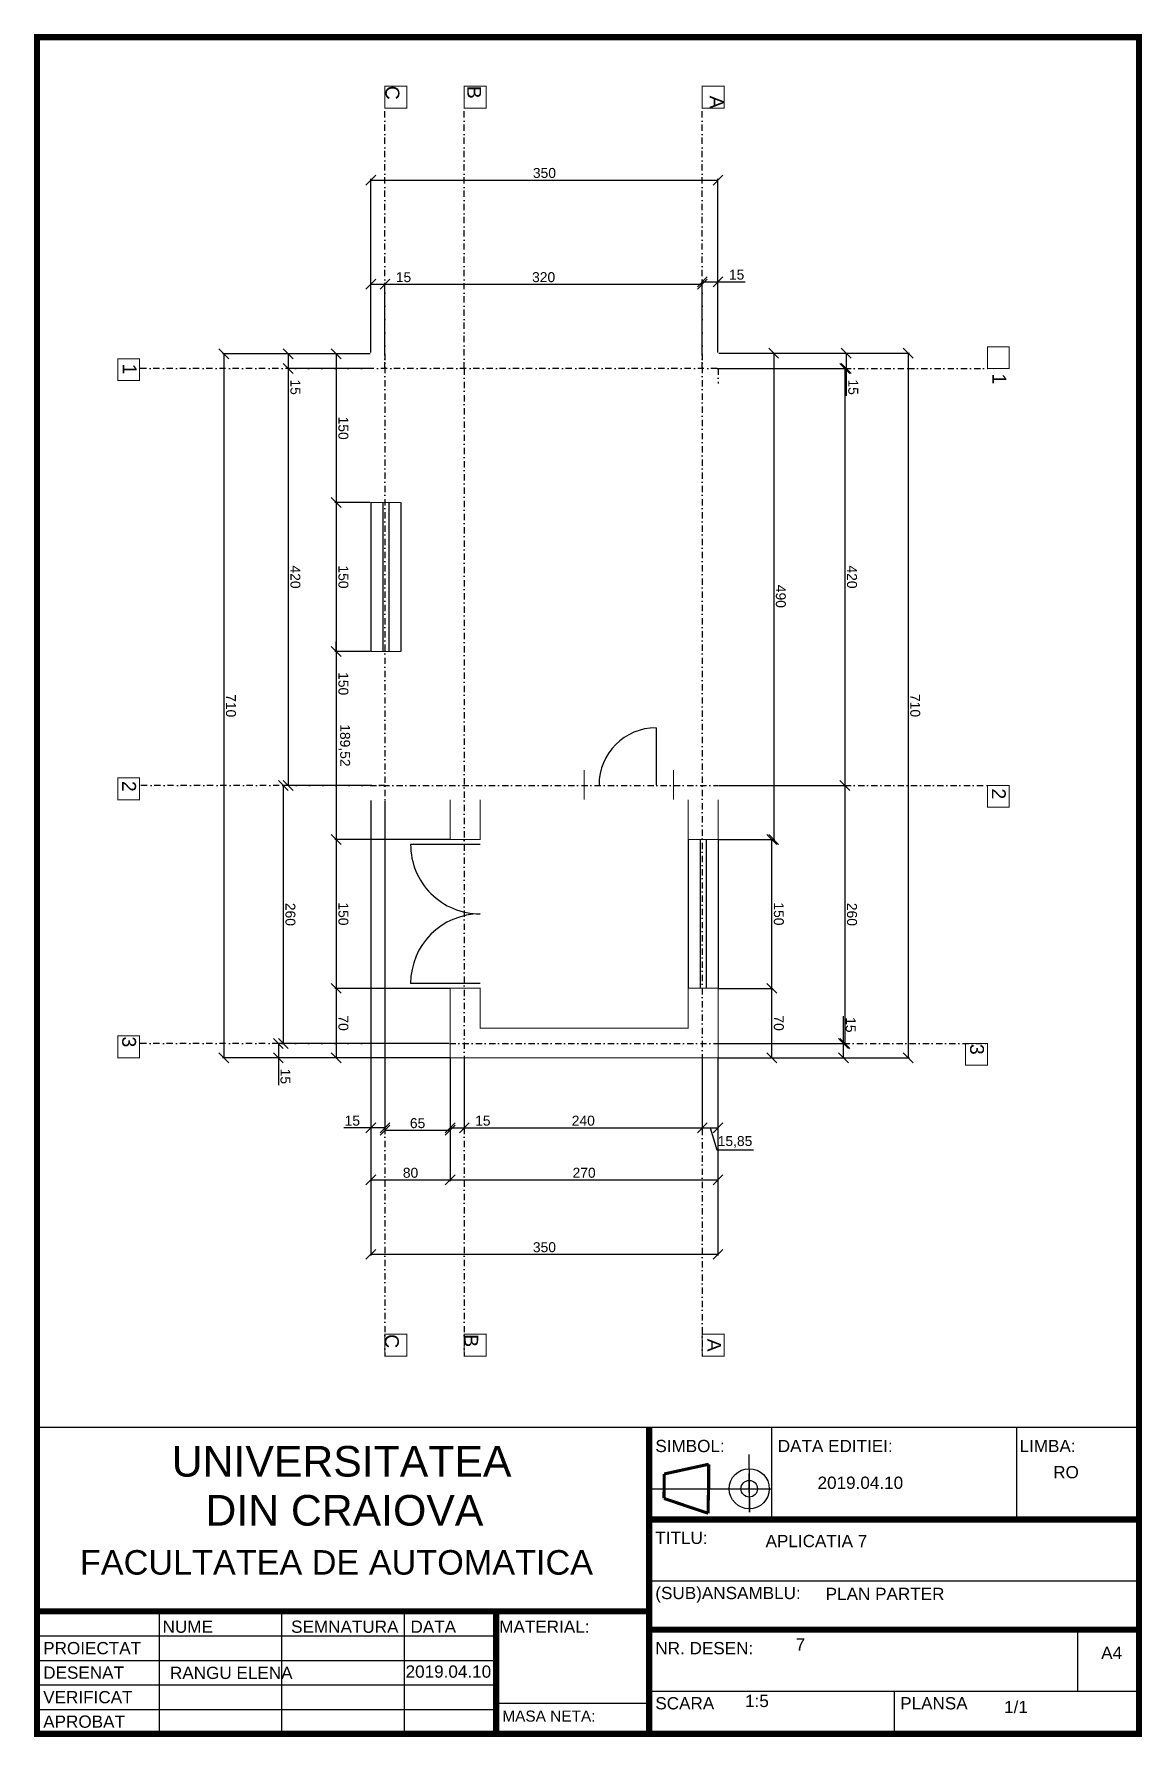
# Model space of a CAD drawing. Header units: millimetres. Extents: x 1680 to 1860, y 237 to 515.
import ezdxf

# ---------------------------------------------------------------- set-up
doc = ezdxf.new("R2010")
doc.units = ezdxf.units.MM
doc.header["$LTSCALE"] = 0.5
doc.linetypes.add('DASHDOT', pattern=[25.4, 12.7, -6.35, 0, -6.35])
doc.styles.add('S1', font='arial.ttf')
doc.styles.get("Standard").update_dxf_attribs({"font": 'arial.ttf'})
doc.dimstyles.new('STIL1', dxfattribs={"dimtxt": 10, "dimasz": 10, "dimexe": 1.25, "dimexo": 0.625, "dimgap": 2, "dimtad": 1, "dimtxsty": 'Standard', "dimblk": 'OBLIQUE', "dimcen": 2.5, "dimadec": 0, "dimazin": 0, "dimtfac": 1, "dimtmove": 0, "dimatfit": 3, "dimfxl": 1, "dimarcsym": 0})

# ---------------------------------------------------------------- blocks, each defined once
blk = doc.blocks.new('_Oblique')
at = {"color": 0, "linetype": 'ByBlock', "lineweight": -2}
blk.add_line((-0.5, -0.5), (0.5, 0.5), dxfattribs=at)
blk = doc.blocks.new('*D39')
at = {"color": 0, "lineweight": -2, "transparency": 16777216}
for p, q in [((0, 0.2), (0, -35.4)), ((150, 0.2), (150, -35.4)), ((0, -34.2), (150, -34.2))]:
    blk.add_line(p, q, dxfattribs=at)
at = {"layer": 'Defpoints', "color": 0, "transparency": 16777216}
for p in [(0, 0.8), (150, 0.8), (150, -34.2)]:
    blk.add_point(p, dxfattribs=at)
at = {"color": 0, "lineweight": -2, "transparency": 16777216, "xscale": 10, "yscale": 10, "zscale": 10, "rotation": 180}
blk.add_blockref('_Oblique', (0, -34.2), dxfattribs=at)
at = {"color": 0, "lineweight": -2, "transparency": 16777216, "xscale": 10, "yscale": 10, "zscale": 10}
blk.add_blockref('_Oblique', (150, -34.2), dxfattribs=at)
at = {"color": 0, "transparency": 16777216, "insert": (75, -27), "char_height": 10, "attachment_point": 5}
blk.add_mtext('150', dxfattribs=at)
blk = doc.blocks.new('*D40')
at = {"color": 0, "lineweight": -2, "transparency": 16777216}
for p, q in [((150, 0.2), (150, -35.4)), ((300, 0.2), (300, -35.4)), ((150, -34.2), (300, -34.2))]:
    blk.add_line(p, q, dxfattribs=at)
at = {"layer": 'Defpoints', "color": 0, "transparency": 16777216}
for p in [(150, 0.8), (300, 0.8), (300, -34.2)]:
    blk.add_point(p, dxfattribs=at)
at = {"color": 0, "lineweight": -2, "transparency": 16777216, "xscale": 10, "yscale": 10, "zscale": 10, "rotation": 180}
blk.add_blockref('_Oblique', (150, -34.2), dxfattribs=at)
at = {"color": 0, "lineweight": -2, "transparency": 16777216, "xscale": 10, "yscale": 10, "zscale": 10}
blk.add_blockref('_Oblique', (300, -34.2), dxfattribs=at)
at = {"color": 0, "transparency": 16777216, "insert": (225, -27), "char_height": 10, "attachment_point": 5}
blk.add_mtext('150', dxfattribs=at)
blk = doc.blocks.new('*D41')
at = {"color": 0, "lineweight": -2, "transparency": 16777216}
for p, q in [((300, 0.2), (300, -35.4)), ((300, 0.2), (300, -35.4)), ((300, -34.2), (290, -34.2)), ((300, -34.2), (345.1, -34.2))]:
    blk.add_line(p, q, dxfattribs=at)
at = {"layer": 'Defpoints', "color": 0, "transparency": 16777216}
for p in [(300, 0.8), (300, 0.8), (300, -34.2)]:
    blk.add_point(p, dxfattribs=at)
at = {"color": 0, "lineweight": -2, "transparency": 16777216, "xscale": 10, "yscale": 10, "zscale": 10}
blk.add_blockref('_Oblique', (300, -34.2), dxfattribs=at)
at = {"color": 0, "lineweight": -2, "transparency": 16777216, "xscale": 10, "yscale": 10, "zscale": 10, "rotation": 180}
blk.add_blockref('_Oblique', (300, -34.2), dxfattribs=at)
at = {"color": 0, "transparency": 16777216, "insert": (332.5, -27), "char_height": 10, "attachment_point": 5}
blk.add_mtext('150', dxfattribs=at)
blk = doc.blocks.new('*D42')
at = {"color": 0, "lineweight": -2, "transparency": 16777216}
for p, q in [((489.5, 80.2), (489.5, -35.4)), ((300, 0.2), (300, -35.4)), ((300, -34.2), (489.5, -34.2))]:
    blk.add_line(p, q, dxfattribs=at)
at = {"layer": 'Defpoints', "color": 0, "transparency": 16777216}
for p in [(489.5, 80.8), (300, 0.8), (489.5, -34.2)]:
    blk.add_point(p, dxfattribs=at)
at = {"color": 0, "lineweight": -2, "transparency": 16777216, "xscale": 10, "yscale": 10, "zscale": 10, "rotation": 180}
blk.add_blockref('_Oblique', (300, -34.2), dxfattribs=at)
at = {"color": 0, "lineweight": -2, "transparency": 16777216, "xscale": 10, "yscale": 10, "zscale": 10}
blk.add_blockref('_Oblique', (489.5, -34.2), dxfattribs=at)
at = {"color": 0, "transparency": 16777216, "insert": (394.7, -26.1), "char_height": 10, "attachment_point": 5}
blk.add_mtext('189,52', dxfattribs=at)
blk = doc.blocks.new('*D43')
at = {"color": 0, "lineweight": -2, "transparency": 16777216}
for p, q in [((489.5, 80.2), (489.5, -35.4)), ((639.5, 80.2), (639.5, -35.4)), ((489.5, -34.2), (639.5, -34.2))]:
    blk.add_line(p, q, dxfattribs=at)
at = {"layer": 'Defpoints', "color": 0, "transparency": 16777216}
for p in [(489.5, 80.8), (639.5, 80.8), (639.5, -34.2)]:
    blk.add_point(p, dxfattribs=at)
at = {"color": 0, "lineweight": -2, "transparency": 16777216, "xscale": 10, "yscale": 10, "zscale": 10, "rotation": 180}
blk.add_blockref('_Oblique', (489.5, -34.2), dxfattribs=at)
at = {"color": 0, "lineweight": -2, "transparency": 16777216, "xscale": 10, "yscale": 10, "zscale": 10}
blk.add_blockref('_Oblique', (639.5, -34.2), dxfattribs=at)
at = {"color": 0, "transparency": 16777216, "insert": (564.5, -27), "char_height": 10, "attachment_point": 5}
blk.add_mtext('150', dxfattribs=at)
blk = doc.blocks.new('*D44')
at = {"color": 0, "lineweight": -2, "transparency": 16777216}
for p, q in [((639.5, 80.2), (639.5, -35.4)), ((709.5, 80.2), (709.5, -35.4)), ((639.5, -34.2), (709.5, -34.2))]:
    blk.add_line(p, q, dxfattribs=at)
at = {"layer": 'Defpoints', "color": 0, "transparency": 16777216}
for p in [(639.5, 80.8), (709.5, 80.8), (709.5, -34.2)]:
    blk.add_point(p, dxfattribs=at)
at = {"color": 0, "lineweight": -2, "transparency": 16777216, "xscale": 10, "yscale": 10, "zscale": 10, "rotation": 180}
blk.add_blockref('_Oblique', (639.5, -34.2), dxfattribs=at)
at = {"color": 0, "lineweight": -2, "transparency": 16777216, "xscale": 10, "yscale": 10, "zscale": 10}
blk.add_blockref('_Oblique', (709.5, -34.2), dxfattribs=at)
at = {"color": 0, "transparency": 16777216, "insert": (674.5, -27), "char_height": 10, "attachment_point": 5}
blk.add_mtext('70', dxfattribs=at)
blk = doc.blocks.new('*D45')
at = {"color": 0, "linetype": 'Continuous', "lineweight": -2, "transparency": 16777216}
for p, q in [((450.1, 15), (781.2, 15)), ((450.1, 0.8), (781.2, 0.8)), ((780, 15), (780, 0.8)), ((780, 0.8), (780, -26.6))]:
    blk.add_line(p, q, dxfattribs=at)
at = {"layer": 'Defpoints', "color": 0, "linetype": 'Continuous', "transparency": 16777216}
for p in [(449.5, 15), (449.5, 0.8), (780, 0.8)]:
    blk.add_point(p, dxfattribs=at)
at = {"color": 0, "linetype": 'Continuous', "lineweight": -2, "transparency": 16777216, "xscale": 10, "yscale": 10, "zscale": 10}
for p, rotation in [((780, 15), 90), ((780, 0.8), 270)]:
    blk.add_blockref('_Oblique', p, dxfattribs=dict(at, rotation=rotation))
at = {"color": 0, "linetype": 'Continuous', "transparency": 16777216, "insert": (772.9, -17.9), "char_height": 10, "attachment_point": 5, "rotation": 90}
blk.add_mtext('15', dxfattribs=at)
blk = doc.blocks.new('*D46')
at = {"color": 0, "linetype": 'Continuous', "lineweight": -2, "transparency": 16777216}
for p, q in [((710.1, 80.8), (783.8, 80.8)), ((782.5, 15), (782.5, 80.8)), ((450.1, 15), (783.8, 15))]:
    blk.add_line(p, q, dxfattribs=at)
at = {"layer": 'Defpoints', "color": 0, "linetype": 'Continuous', "transparency": 16777216}
for p in [(709.5, 80.8), (782.5, 80.8), (449.5, 15)]:
    blk.add_point(p, dxfattribs=at)
at = {"color": 0, "linetype": 'Continuous', "lineweight": -2, "transparency": 16777216, "xscale": 10, "yscale": 10, "zscale": 10}
for p, rotation in [((782.5, 80.8), 90), ((782.5, 15), 270)]:
    blk.add_blockref('_Oblique', p, dxfattribs=dict(at, rotation=rotation))
at = {"color": 0, "linetype": 'Continuous', "transparency": 16777216, "insert": (775.4, 47.9), "char_height": 10, "attachment_point": 5, "rotation": 90}
blk.add_mtext('65', dxfattribs=at)
blk = doc.blocks.new('*D47')
at = {"color": 0, "linetype": 'Continuous', "lineweight": -2, "transparency": 16777216}
for p, q in [((780, 95), (780, 122.5)), ((710.1, 95), (781.2, 95)), ((780, 80.8), (780, 95)), ((710.1, 80.8), (781.2, 80.8))]:
    blk.add_line(p, q, dxfattribs=at)
at = {"layer": 'Defpoints', "color": 0, "linetype": 'Continuous', "transparency": 16777216}
for p in [(709.5, 95), (780, 95), (709.5, 80.8)]:
    blk.add_point(p, dxfattribs=at)
at = {"color": 0, "linetype": 'Continuous', "lineweight": -2, "transparency": 16777216, "xscale": 10, "yscale": 10, "zscale": 10}
for p, rotation in [((780, 95), 90), ((780, 80.8), 270)]:
    blk.add_blockref('_Oblique', p, dxfattribs=dict(at, rotation=rotation))
at = {"color": 0, "linetype": 'Continuous', "transparency": 16777216, "insert": (772.9, 113.7), "char_height": 10, "attachment_point": 5, "rotation": 90}
blk.add_mtext('15', dxfattribs=at)
blk = doc.blocks.new('*D48')
at = {"color": 0, "linetype": 'Continuous', "lineweight": -2, "transparency": 16777216}
for p, q in [((710.1, 335), (781.2, 335)), ((780, 95), (780, 335)), ((710.1, 95), (781.2, 95))]:
    blk.add_line(p, q, dxfattribs=at)
at = {"layer": 'Defpoints', "color": 0, "linetype": 'Continuous', "transparency": 16777216}
for p in [(709.5, 335), (780, 335), (709.5, 95)]:
    blk.add_point(p, dxfattribs=at)
at = {"color": 0, "linetype": 'Continuous', "lineweight": -2, "transparency": 16777216, "xscale": 10, "yscale": 10, "zscale": 10}
for p, rotation in [((780, 335), 90), ((780, 95), 270)]:
    blk.add_blockref('_Oblique', p, dxfattribs=dict(at, rotation=rotation))
at = {"color": 0, "linetype": 'Continuous', "transparency": 16777216, "insert": (772.9, 215), "char_height": 10, "attachment_point": 5, "rotation": 90}
blk.add_mtext('240', dxfattribs=at)
blk = doc.blocks.new('*D49')
at = {"color": 0, "linetype": 'Continuous', "lineweight": -2, "transparency": 16777216}
for p, q in [((802.3, 349.6), (802.3, 386.5)), ((710.1, 350.8), (781.3, 350.8)), ((780, 335), (780, 350.8)), ((780, 342.9), (802.3, 349.6)), ((710.1, 335), (781.3, 335))]:
    blk.add_line(p, q, dxfattribs=at)
at = {"layer": 'Defpoints', "color": 0, "linetype": 'Continuous', "transparency": 16777216}
for p in [(709.5, 350.8), (780, 350.8), (709.5, 335)]:
    blk.add_point(p, dxfattribs=at)
at = {"color": 0, "linetype": 'Continuous', "lineweight": -2, "transparency": 16777216, "xscale": 10, "yscale": 10, "zscale": 10}
for p, rotation in [((780, 350.8), 90), ((780, 335), 270)]:
    blk.add_blockref('_Oblique', p, dxfattribs=dict(at, rotation=rotation))
at = {"color": 0, "linetype": 'Continuous', "transparency": 16777216, "insert": (794.3, 368), "char_height": 10, "attachment_point": 5, "rotation": 90}
blk.add_mtext('15,85', dxfattribs=at)
blk = doc.blocks.new('*D50')
at = {"color": 0, "linetype": 'Continuous', "lineweight": -2, "transparency": 16777216}
for p, q in [((15, 0.2), (15, -83.8)), ((0, -0.6), (0, -83.8)), ((0, -82.5), (15, -82.5)), ((15, -82.5), (42.5, -82.5))]:
    blk.add_line(p, q, dxfattribs=at)
at = {"layer": 'Defpoints', "color": 0, "linetype": 'Continuous', "transparency": 16777216}
for p in [(0, 0), (15, 0.8), (15, -82.5)]:
    blk.add_point(p, dxfattribs=at)
at = {"color": 0, "linetype": 'Continuous', "lineweight": -2, "transparency": 16777216, "xscale": 10, "yscale": 10, "zscale": 10, "rotation": 180}
blk.add_blockref('_Oblique', (0, -82.5), dxfattribs=at)
at = {"color": 0, "linetype": 'Continuous', "lineweight": -2, "transparency": 16777216, "xscale": 10, "yscale": 10, "zscale": 10}
blk.add_blockref('_Oblique', (15, -82.5), dxfattribs=at)
at = {"color": 0, "linetype": 'Continuous', "transparency": 16777216, "insert": (33.7, -75.4), "char_height": 10, "attachment_point": 5}
blk.add_mtext('15', dxfattribs=at)
blk = doc.blocks.new('*D51')
at = {"color": 0, "linetype": 'Continuous', "lineweight": -2, "transparency": 16777216}
for p, q in [((15, 0.2), (15, -83.8)), ((435, 0.2), (435, -83.8)), ((15, -82.5), (435, -82.5))]:
    blk.add_line(p, q, dxfattribs=at)
at = {"layer": 'Defpoints', "color": 0, "linetype": 'Continuous', "transparency": 16777216}
for p in [(15, 0.8), (435, 0.8), (435, -82.5)]:
    blk.add_point(p, dxfattribs=at)
at = {"color": 0, "linetype": 'Continuous', "lineweight": -2, "transparency": 16777216, "xscale": 10, "yscale": 10, "zscale": 10, "rotation": 180}
blk.add_blockref('_Oblique', (15, -82.5), dxfattribs=at)
at = {"color": 0, "linetype": 'Continuous', "lineweight": -2, "transparency": 16777216, "xscale": 10, "yscale": 10, "zscale": 10}
blk.add_blockref('_Oblique', (435, -82.5), dxfattribs=at)
at = {"color": 0, "linetype": 'Continuous', "transparency": 16777216, "insert": (225, -75.4), "char_height": 10, "attachment_point": 5}
blk.add_mtext('420', dxfattribs=at)
blk = doc.blocks.new('*D52')
at = {"color": 0, "linetype": 'Continuous', "lineweight": -2, "transparency": 16777216}
for p, q in [((695, 79.4), (695, -88.8)), ((435, -84.4), (435, -88.8)), ((435, -87.5), (695, -87.5))]:
    blk.add_line(p, q, dxfattribs=at)
at = {"layer": 'Defpoints', "color": 0, "linetype": 'Continuous', "transparency": 16777216}
for p in [(695, 80), (435, -83.8), (695, -87.5)]:
    blk.add_point(p, dxfattribs=at)
at = {"color": 0, "linetype": 'Continuous', "lineweight": -2, "transparency": 16777216, "xscale": 10, "yscale": 10, "zscale": 10, "rotation": 180}
blk.add_blockref('_Oblique', (435, -87.5), dxfattribs=at)
at = {"color": 0, "linetype": 'Continuous', "lineweight": -2, "transparency": 16777216, "xscale": 10, "yscale": 10, "zscale": 10}
blk.add_blockref('_Oblique', (695, -87.5), dxfattribs=at)
at = {"color": 0, "linetype": 'Continuous', "transparency": 16777216, "insert": (565, -80.4), "char_height": 10, "attachment_point": 5}
blk.add_mtext('260', dxfattribs=at)
blk = doc.blocks.new('*D53')
at = {"color": 0, "linetype": 'Continuous', "lineweight": -2, "transparency": 16777216}
for p, q in [((709.5, 80.2), (709.5, -93.8)), ((695, -89.4), (695, -93.8)), ((695, -92.5), (709.5, -92.5)), ((709.5, -92.5), (736.9, -92.5))]:
    blk.add_line(p, q, dxfattribs=at)
at = {"layer": 'Defpoints', "color": 0, "linetype": 'Continuous', "transparency": 16777216}
for p in [(709.5, 80.8), (695, -88.8), (709.5, -92.5)]:
    blk.add_point(p, dxfattribs=at)
at = {"color": 0, "linetype": 'Continuous', "lineweight": -2, "transparency": 16777216, "xscale": 10, "yscale": 10, "zscale": 10, "rotation": 180}
blk.add_blockref('_Oblique', (695, -92.5), dxfattribs=at)
at = {"color": 0, "linetype": 'Continuous', "lineweight": -2, "transparency": 16777216, "xscale": 10, "yscale": 10, "zscale": 10}
blk.add_blockref('_Oblique', (709.5, -92.5), dxfattribs=at)
at = {"color": 0, "linetype": 'Continuous', "transparency": 16777216, "insert": (728.2, -85.4), "char_height": 10, "attachment_point": 5}
blk.add_mtext('15', dxfattribs=at)
blk = doc.blocks.new('*D35')
at = {"color": 0, "linetype": 'Continuous', "lineweight": -2, "transparency": 16777216}
for p, q in [((0, -34.8), (0, -148.8)), ((709.5, -36), (709.5, -148.8)), ((0, -147.5), (709.5, -147.5))]:
    blk.add_line(p, q, dxfattribs=at)
at = {"layer": 'Defpoints', "color": 0, "linetype": 'Continuous', "transparency": 16777216}
for p in [(0, -34.2), (709.5, -35.4), (709.5, -147.5)]:
    blk.add_point(p, dxfattribs=at)
at = {"color": 0, "linetype": 'Continuous', "lineweight": -2, "transparency": 16777216, "xscale": 10, "yscale": 10, "zscale": 10, "rotation": 180}
blk.add_blockref('_Oblique', (0, -147.5), dxfattribs=at)
at = {"color": 0, "linetype": 'Continuous', "lineweight": -2, "transparency": 16777216, "xscale": 10, "yscale": 10, "zscale": 10}
blk.add_blockref('_Oblique', (709.5, -147.5), dxfattribs=at)
at = {"color": 0, "linetype": 'Continuous', "transparency": 16777216, "insert": (354.7, -140.4), "char_height": 10, "attachment_point": 5}
blk.add_mtext('710', dxfattribs=at)
blk = doc.blocks.new('*D36')
at = {"color": 0, "linetype": 'Continuous', "lineweight": -2, "transparency": 16777216}
for p, q in [((780.6, 80.8), (833.8, 80.8)), ((832.5, 0.8), (832.5, 80.8)), ((780.6, 0.8), (833.8, 0.8))]:
    blk.add_line(p, q, dxfattribs=at)
at = {"layer": 'Defpoints', "color": 0, "linetype": 'Continuous', "transparency": 16777216}
for p in [(780, 80.8), (832.5, 80.8), (780, 0.8)]:
    blk.add_point(p, dxfattribs=at)
at = {"color": 0, "linetype": 'Continuous', "lineweight": -2, "transparency": 16777216, "xscale": 10, "yscale": 10, "zscale": 10}
for p, rotation in [((832.5, 80.8), 90), ((832.5, 0.8), 270)]:
    blk.add_blockref('_Oblique', p, dxfattribs=dict(at, rotation=rotation))
at = {"color": 0, "linetype": 'Continuous', "transparency": 16777216, "insert": (825.4, 40.8), "char_height": 10, "attachment_point": 5, "rotation": 90}
blk.add_mtext('80', dxfattribs=at)
blk = doc.blocks.new('*D37')
at = {"color": 0, "linetype": 'Continuous', "lineweight": -2, "transparency": 16777216}
for p, q in [((780.6, 350.8), (833.8, 350.8)), ((832.5, 80.8), (832.5, 350.8)), ((780.6, 80.8), (833.8, 80.8))]:
    blk.add_line(p, q, dxfattribs=at)
at = {"layer": 'Defpoints', "color": 0, "linetype": 'Continuous', "transparency": 16777216}
for p in [(780, 350.8), (832.5, 350.8), (780, 80.8)]:
    blk.add_point(p, dxfattribs=at)
at = {"color": 0, "linetype": 'Continuous', "lineweight": -2, "transparency": 16777216, "xscale": 10, "yscale": 10, "zscale": 10}
for p, rotation in [((832.5, 350.8), 90), ((832.5, 80.8), 270)]:
    blk.add_blockref('_Oblique', p, dxfattribs=dict(at, rotation=rotation))
at = {"color": 0, "linetype": 'Continuous', "transparency": 16777216, "insert": (825.4, 215.8), "char_height": 10, "attachment_point": 5, "rotation": 90}
blk.add_mtext('270', dxfattribs=at)
blk = doc.blocks.new('*D38')
at = {"color": 0, "linetype": 'Continuous', "lineweight": -2, "transparency": 16777216}
for p, q in [((833.1, 350.8), (908.7, 350.8)), ((907.5, 0.8), (907.5, 350.8)), ((833.1, 0.8), (908.7, 0.8))]:
    blk.add_line(p, q, dxfattribs=at)
at = {"layer": 'Defpoints', "color": 0, "linetype": 'Continuous', "transparency": 16777216}
for p in [(832.5, 350.8), (907.5, 350.8), (832.5, 0.8)]:
    blk.add_point(p, dxfattribs=at)
at = {"color": 0, "linetype": 'Continuous', "lineweight": -2, "transparency": 16777216, "xscale": 10, "yscale": 10, "zscale": 10}
for p, rotation in [((907.5, 350.8), 90), ((907.5, 0.8), 270)]:
    blk.add_blockref('_Oblique', p, dxfattribs=dict(at, rotation=rotation))
at = {"color": 0, "linetype": 'Continuous', "transparency": 16777216, "insert": (900.4, 175.8), "char_height": 10, "attachment_point": 5, "rotation": 90}
blk.add_mtext('350', dxfattribs=at)
blk = doc.blocks.new('*D54')
at = {"color": 0, "linetype": 'Continuous', "lineweight": -2, "transparency": 16777216}
for p, q in [((-70, 15), (-70, 42.5)), ((-0.6, 15), (-71.2, 15)), ((-1.2, 0.8), (-71.2, 0.8)), ((-70, 0.8), (-70, 15))]:
    blk.add_line(p, q, dxfattribs=at)
at = {"layer": 'Defpoints', "color": 0, "linetype": 'Continuous', "transparency": 16777216}
for p in [(-70, 15), (-0.5, 0.8), (0, 15)]:
    blk.add_point(p, dxfattribs=at)
at = {"color": 0, "linetype": 'Continuous', "lineweight": -2, "transparency": 16777216, "xscale": 10, "yscale": 10, "zscale": 10}
for p, rotation in [((-70, 15), 90), ((-70, 0.8), 270)]:
    blk.add_blockref('_Oblique', p, dxfattribs=dict(at, rotation=rotation))
at = {"color": 0, "linetype": 'Continuous', "transparency": 16777216, "insert": (-77.1, 33.7), "char_height": 10, "attachment_point": 5, "rotation": 90}
blk.add_mtext('15', dxfattribs=at)
blk = doc.blocks.new('*D55')
at = {"color": 0, "linetype": 'Continuous', "lineweight": -2, "transparency": 16777216}
for p, q in [((-0.6, 335), (-71.3, 335)), ((-70, 15), (-70, 335)), ((-0.6, 15), (-71.3, 15))]:
    blk.add_line(p, q, dxfattribs=at)
at = {"layer": 'Defpoints', "color": 0, "linetype": 'Continuous', "transparency": 16777216}
for p in [(-70, 335), (0, 335), (0, 15)]:
    blk.add_point(p, dxfattribs=at)
at = {"color": 0, "linetype": 'Continuous', "lineweight": -2, "transparency": 16777216, "xscale": 10, "yscale": 10, "zscale": 10}
for p, rotation in [((-70, 335), 90), ((-70, 15), 270)]:
    blk.add_blockref('_Oblique', p, dxfattribs=dict(at, rotation=rotation))
at = {"color": 0, "linetype": 'Continuous', "transparency": 16777216, "insert": (-77.1, 175), "char_height": 10, "attachment_point": 5, "rotation": 90}
blk.add_mtext('320', dxfattribs=at)
blk = doc.blocks.new('*D56')
at = {"color": 0, "linetype": 'Continuous', "lineweight": -2, "transparency": 16777216}
for p, q in [((-72.5, 350.8), (-72.5, 378.3)), ((-1.2, 350.8), (-73.8, 350.8)), ((-72.5, 335), (-72.5, 350.8)), ((-0.6, 335), (-73.8, 335))]:
    blk.add_line(p, q, dxfattribs=at)
at = {"layer": 'Defpoints', "color": 0, "linetype": 'Continuous', "transparency": 16777216}
for p in [(-72.5, 350.8), (-0.5, 350.8), (0, 335)]:
    blk.add_point(p, dxfattribs=at)
at = {"color": 0, "linetype": 'Continuous', "lineweight": -2, "transparency": 16777216, "xscale": 10, "yscale": 10, "zscale": 10}
for p, rotation in [((-72.5, 350.8), 90), ((-72.5, 335), 270)]:
    blk.add_blockref('_Oblique', p, dxfattribs=dict(at, rotation=rotation))
at = {"color": 0, "linetype": 'Continuous', "transparency": 16777216, "insert": (-79.6, 369.6), "char_height": 10, "attachment_point": 5, "rotation": 90}
blk.add_mtext('15', dxfattribs=at)
blk = doc.blocks.new('*D57')
at = {"color": 0, "linetype": 'Continuous', "lineweight": -2, "transparency": 16777216}
for p, q in [((-1.2, 350.8), (-176.3, 350.8)), ((-175, 0.8), (-175, 350.8)), ((-1.2, 0.8), (-176.3, 0.8))]:
    blk.add_line(p, q, dxfattribs=at)
at = {"layer": 'Defpoints', "color": 0, "linetype": 'Continuous', "transparency": 16777216}
for p in [(-175, 350.8), (-0.5, 350.8), (-0.5, 0.8)]:
    blk.add_point(p, dxfattribs=at)
at = {"color": 0, "linetype": 'Continuous', "lineweight": -2, "transparency": 16777216, "xscale": 10, "yscale": 10, "zscale": 10}
for p, rotation in [((-175, 350.8), 90), ((-175, 0.8), 270)]:
    blk.add_blockref('_Oblique', p, dxfattribs=dict(at, rotation=rotation))
at = {"color": 0, "linetype": 'Continuous', "transparency": 16777216, "insert": (-182.1, 175.8), "char_height": 10, "attachment_point": 5, "rotation": 90}
blk.add_mtext('350', dxfattribs=at)
blk = doc.blocks.new('*D58')
at = {"color": 0, "linetype": 'Continuous', "lineweight": -2, "transparency": 16777216}
for p, q in [((695, 477.5), (667.5, 477.5)), ((695, 351.5), (695, 478.8)), ((709.5, 477.5), (695, 477.5)), ((709.5, 351.5), (709.5, 478.8))]:
    blk.add_line(p, q, dxfattribs=at)
at = {"layer": 'Defpoints', "color": 0, "linetype": 'Continuous', "transparency": 16777216}
for p in [(695, 477.5), (695, 350.8), (709.5, 350.8)]:
    blk.add_point(p, dxfattribs=at)
at = {"color": 0, "linetype": 'Continuous', "lineweight": -2, "transparency": 16777216, "xscale": 10, "yscale": 10, "zscale": 10, "rotation": 180}
blk.add_blockref('_Oblique', (695, 477.5), dxfattribs=at)
at = {"color": 0, "linetype": 'Continuous', "lineweight": -2, "transparency": 16777216, "xscale": 10, "yscale": 10, "zscale": 10}
blk.add_blockref('_Oblique', (709.5, 477.5), dxfattribs=at)
at = {"color": 0, "linetype": 'Continuous', "transparency": 16777216, "insert": (676.3, 484.6), "char_height": 10, "attachment_point": 5}
blk.add_mtext('15', dxfattribs=at)
blk = doc.blocks.new('*D59')
at = {"color": 0, "linetype": 'Continuous', "lineweight": -2, "transparency": 16777216}
for p, q in [((639.5, 351.5), (639.5, 406.2)), ((709.5, 405), (639.5, 405)), ((709.5, 351.5), (709.5, 406.2))]:
    blk.add_line(p, q, dxfattribs=at)
at = {"layer": 'Defpoints', "color": 0, "linetype": 'Continuous', "transparency": 16777216}
for p in [(639.5, 405), (639.5, 350.8), (709.5, 350.8)]:
    blk.add_point(p, dxfattribs=at)
at = {"color": 0, "linetype": 'Continuous', "lineweight": -2, "transparency": 16777216, "xscale": 10, "yscale": 10, "zscale": 10, "rotation": 180}
blk.add_blockref('_Oblique', (639.5, 405), dxfattribs=at)
at = {"color": 0, "linetype": 'Continuous', "lineweight": -2, "transparency": 16777216, "xscale": 10, "yscale": 10, "zscale": 10}
blk.add_blockref('_Oblique', (709.5, 405), dxfattribs=at)
at = {"color": 0, "linetype": 'Continuous', "transparency": 16777216, "insert": (674.5, 412.1), "char_height": 10, "attachment_point": 5}
blk.add_mtext('70', dxfattribs=at)
blk = doc.blocks.new('*D60')
at = {"color": 0, "linetype": 'Continuous', "lineweight": -2, "transparency": 16777216}
for p, q in [((489.5, 351.5), (489.5, 406.2)), ((639.5, 405), (489.5, 405)), ((639.5, 351.5), (639.5, 406.2))]:
    blk.add_line(p, q, dxfattribs=at)
at = {"layer": 'Defpoints', "color": 0, "linetype": 'Continuous', "transparency": 16777216}
for p in [(489.5, 405), (489.5, 350.8), (639.5, 350.8)]:
    blk.add_point(p, dxfattribs=at)
at = {"color": 0, "linetype": 'Continuous', "lineweight": -2, "transparency": 16777216, "xscale": 10, "yscale": 10, "zscale": 10, "rotation": 180}
blk.add_blockref('_Oblique', (489.5, 405), dxfattribs=at)
at = {"color": 0, "linetype": 'Continuous', "lineweight": -2, "transparency": 16777216, "xscale": 10, "yscale": 10, "zscale": 10}
blk.add_blockref('_Oblique', (639.5, 405), dxfattribs=at)
at = {"color": 0, "linetype": 'Continuous', "transparency": 16777216, "insert": (564.5, 412.1), "char_height": 10, "attachment_point": 5}
blk.add_mtext('150', dxfattribs=at)
blk = doc.blocks.new('*D61')
at = {"color": 0, "linetype": 'Continuous', "lineweight": -2, "transparency": 16777216}
for p, q in [((435, 351.5), (435, 480)), ((435, 478.8), (695, 478.8)), ((695, 351.5), (695, 480))]:
    blk.add_line(p, q, dxfattribs=at)
at = {"layer": 'Defpoints', "color": 0, "linetype": 'Continuous', "transparency": 16777216}
for p in [(695, 478.8), (435, 350.8), (695, 350.8)]:
    blk.add_point(p, dxfattribs=at)
at = {"color": 0, "linetype": 'Continuous', "lineweight": -2, "transparency": 16777216, "xscale": 10, "yscale": 10, "zscale": 10, "rotation": 180}
blk.add_blockref('_Oblique', (435, 478.8), dxfattribs=at)
at = {"color": 0, "linetype": 'Continuous', "lineweight": -2, "transparency": 16777216, "xscale": 10, "yscale": 10, "zscale": 10}
blk.add_blockref('_Oblique', (695, 478.8), dxfattribs=at)
at = {"color": 0, "linetype": 'Continuous', "transparency": 16777216, "insert": (565, 485.9), "char_height": 10, "attachment_point": 5}
blk.add_mtext('260', dxfattribs=at)
blk = doc.blocks.new('*D62')
at = {"color": 0, "linetype": 'Continuous', "lineweight": -2, "transparency": 16777216}
for p, q in [((-0.5, 351.5), (-0.5, 481.2)), ((15, 350.6), (15, 481.2)), ((-0.5, 480), (15, 480)), ((15, 480), (42.5, 480))]:
    blk.add_line(p, q, dxfattribs=at)
at = {"layer": 'Defpoints', "color": 0, "linetype": 'Continuous', "transparency": 16777216}
for p in [(15, 480), (-0.5, 350.8), (15, 350)]:
    blk.add_point(p, dxfattribs=at)
at = {"color": 0, "linetype": 'Continuous', "lineweight": -2, "transparency": 16777216, "xscale": 10, "yscale": 10, "zscale": 10, "rotation": 180}
blk.add_blockref('_Oblique', (-0.5, 480), dxfattribs=at)
at = {"color": 0, "linetype": 'Continuous', "lineweight": -2, "transparency": 16777216, "xscale": 10, "yscale": 10, "zscale": 10}
blk.add_blockref('_Oblique', (15, 480), dxfattribs=at)
at = {"color": 0, "linetype": 'Continuous', "transparency": 16777216, "insert": (33.7, 487.1), "char_height": 10, "attachment_point": 5}
blk.add_mtext('15', dxfattribs=at)
blk = doc.blocks.new('*D63')
at = {"color": 0, "linetype": 'Continuous', "lineweight": -2, "transparency": 16777216}
for p, q in [((-0.5, 351.5), (-0.5, 408.2)), ((-0.5, 407), (489.5, 407)), ((489.5, 351.5), (489.5, 408.2))]:
    blk.add_line(p, q, dxfattribs=at)
at = {"layer": 'Defpoints', "color": 0, "linetype": 'Continuous', "transparency": 16777216}
for p in [(489.5, 407), (-0.5, 350.8), (489.5, 350.8)]:
    blk.add_point(p, dxfattribs=at)
at = {"color": 0, "linetype": 'Continuous', "lineweight": -2, "transparency": 16777216, "xscale": 10, "yscale": 10, "zscale": 10, "rotation": 180}
blk.add_blockref('_Oblique', (-0.5, 407), dxfattribs=at)
at = {"color": 0, "linetype": 'Continuous', "lineweight": -2, "transparency": 16777216, "xscale": 10, "yscale": 10, "zscale": 10}
blk.add_blockref('_Oblique', (489.5, 407), dxfattribs=at)
at = {"color": 0, "linetype": 'Continuous', "transparency": 16777216, "insert": (244.5, 414.1), "char_height": 10, "attachment_point": 5}
blk.add_mtext('490', dxfattribs=at)
blk = doc.blocks.new('*D64')
at = {"color": 0, "linetype": 'Continuous', "lineweight": -2, "transparency": 16777216}
for p, q in [((15, 351.5), (15, 480)), ((15, 478.8), (435, 478.8)), ((435, 351.5), (435, 480))]:
    blk.add_line(p, q, dxfattribs=at)
at = {"layer": 'Defpoints', "color": 0, "linetype": 'Continuous', "transparency": 16777216}
for p in [(435, 478.8), (15, 350.8), (435, 350.8)]:
    blk.add_point(p, dxfattribs=at)
at = {"color": 0, "linetype": 'Continuous', "lineweight": -2, "transparency": 16777216, "xscale": 10, "yscale": 10, "zscale": 10, "rotation": 180}
blk.add_blockref('_Oblique', (15, 478.8), dxfattribs=at)
at = {"color": 0, "linetype": 'Continuous', "lineweight": -2, "transparency": 16777216, "xscale": 10, "yscale": 10, "zscale": 10}
blk.add_blockref('_Oblique', (435, 478.8), dxfattribs=at)
at = {"color": 0, "linetype": 'Continuous', "transparency": 16777216, "insert": (225, 485.9), "char_height": 10, "attachment_point": 5}
blk.add_mtext('420', dxfattribs=at)
blk = doc.blocks.new('*D65')
at = {"color": 0, "linetype": 'Continuous', "lineweight": -2, "transparency": 16777216}
for p, q in [((-0.5, 351.5), (-0.5, 543.8)), ((-0.5, 542.5), (709.5, 542.5)), ((709.5, 351.5), (709.5, 543.8))]:
    blk.add_line(p, q, dxfattribs=at)
at = {"layer": 'Defpoints', "color": 0, "linetype": 'Continuous', "transparency": 16777216}
for p in [(709.5, 542.5), (-0.5, 350.8), (709.5, 350.8)]:
    blk.add_point(p, dxfattribs=at)
at = {"color": 0, "linetype": 'Continuous', "lineweight": -2, "transparency": 16777216, "xscale": 10, "yscale": 10, "zscale": 10, "rotation": 180}
blk.add_blockref('_Oblique', (-0.5, 542.5), dxfattribs=at)
at = {"color": 0, "linetype": 'Continuous', "lineweight": -2, "transparency": 16777216, "xscale": 10, "yscale": 10, "zscale": 10}
blk.add_blockref('_Oblique', (709.5, 542.5), dxfattribs=at)
at = {"color": 0, "linetype": 'Continuous', "transparency": 16777216, "insert": (354.5, 549.6), "char_height": 10, "attachment_point": 5}
blk.add_mtext('710', dxfattribs=at)
blk = doc.blocks.new('PLAN APARTAMENT')
at = {"linetype": 'DASHDOT'}
for p, q in [((-420, 326.652), (-420, 406.652)), ((0, 262.902), (0, 406.652)), ((260, 261.652), (260, 406.652)), ((-420, 262.902), (-420, 326.652)), ((-420, 134.152), (-420, 135)), ((-420, 135), (-405, 135)), ((-420, 134.152), (-420, 134.152)), ((-420, 134.152), (-420, -215)), ((0, -215.848), (0, 135)), ((260, -135.848), (260, 135)), ((-420, 119.152), (-682.5, 119.152)), ((-435, 119.152), (274.47, 119.152)), ((346.25, 119.152), (575, 119.152)), ((-420, -120.848), (-682.5, -120.848)), ((-420, -120.848), (274.47, -120.848)), ((345, -120.848), (575, -120.848)), ((-420, -200.848), (-682.5, -200.848)), ((-435, -200.848), (14.47, -200.848)), ((0, -200.848), (0, -448.348)), ((345, -200.848), (575, -200.848)), ((-420, -215), (-420, -448.348)), ((260, -215), (260, -448.348))]:
    blk.add_line(p, q, dxfattribs=at)
for p, q in [((54.47, 135), (204.47, 135)), ((54.47, 123), (204.47, 123)), ((54.47, 117), (204.47, 117)), ((54.47, 105), (204.47, 105)), ((-58.03, 72.5), (-0.53, 72.5)), ((59.47, -105), (59.47, -175)), ((199.47, -105), (199.47, -175)), ((-285.047, -185), (-135.047, -185)), ((-285.047, -197), (-135.047, -197)), ((-285.047, -203), (-135.047, -203)), ((-285.047, -215), (-135.047, -215))]:
    blk.add_line(p, q)
at = {"linetype": 'Continuous', "const_width": 1}
for points in [[(-442, 406.652), (-420, 406.652), (-420, 428.652), (-442, 428.652)], [(0, 406.652), (22, 406.652), (22, 428.652), (0, 428.652)], [(260, 384.652), (282, 384.652), (282, 406.652), (260, 406.652)], [(-704.5, 119.152), (-682.5, 119.152), (-682.5, 141.152), (-704.5, 141.152)], [(553, 119.152), (575, 119.152), (575, 141.152), (553, 141.152)], [(-704.5, -120.848), (-682.5, -120.848), (-682.5, -98.848), (-704.5, -98.848)], [(553, -120.848), (575, -120.848), (575, -98.848), (553, -98.848)], [(-704.5, -200.848), (-682.5, -200.848), (-682.5, -178.848), (-704.5, -178.848)], [(553, -200.848), (575, -200.848), (575, -178.848), (553, -178.848)], [(-430, -470.348), (-408, -470.348), (-408, -448.348), (-430, -448.348)], [(-7.5, -470.348), (14.5, -470.348), (14.5, -448.348), (-7.5, -448.348)], [(252.5, -470.348), (274.5, -470.348), (274.5, -448.348), (252.5, -448.348)]]:
    blk.add_lwpolyline(points, close=True, dxfattribs=at)
for points in [[(54.47, 135, 1, 1, 0), (54.47, 105, 1, 1, 0), (14.47, 105, 0, 0, 0), (14.47, 90, 1, 1, 0), (-15.53, 90, 0, 0, 0), (-15.53, 105, 0, 0, 0), (-405.485, 105, 0, 0, 0), (-405.047, -185, 0, 0, 0), (-285.047, -185, 1, 1, 0), (-285.047, -215, 0, 0, 0), (-435.53, -215, 0, 0, 0), (-435, -215.848, 0, 0, 0), (-435.53, 135, 0, 0, 0), (14.47, 135, 1, 1, 0)], [(-135.047, -215, 1, 1, 0), (-135.047, -185, 0, 0, 0), (-15.53, -185, 0, 0, 0), (-15.53, 0, 1, 1, 0), (14.47, 0, 0, 0, 0), (14.47, -105, 1, 1, 0), (54.47, -105, 1, 1, 0), (54.47, -135, 1, 1, 0), (14.47, -135, 0, 0, 0), (14.47, -215, 0, 0, 0)]]:
    blk.add_lwpolyline(points, format="xyseb", close=True)
at = {"const_width": 1}
blk.add_lwpolyline([(204.47, -105), (244.47, -105), (244.47, 105), (204.47, 105), (204.47, 135), (274.47, 135), (274.47, -135), (204.47, -135)], close=True, dxfattribs=at)
for centre, radius, start, end in [((-0.53, 72.5), 57.5, 180, 270), ((59.47, -105), 70, 270, 0), ((199.47, -105), 70, 180, 270)]:
    blk.add_arc(centre, radius, start, end)
at = {"linetype": 'Continuous'}
for s, p in [('1', (-415, 411.652)), ('2', (3, 411.152)), ('3', (260.5, 389.152)), ('A', (-695, 126.652)), ('A', (557.5, 124.152)), ('B', (-705, -117.848)), ('B', (553, -120.848)), ('C', (-705, -200.348)), ('C', (553, -200.848)), ('1', (-425, -465.348)), ('2', (-4.5, -465.848)), ('3', (253, -465.848))]:
    blk.add_text(s, height=14, dxfattribs=at).set_placement(p)
for base, p1, p2, picture, middle in [((274.47, 326.652), (-435.53, 135), (274.47, 135), '*D65', (-80.53, 333.758)), ((0, 262.902), (-420, 135), (0, 135), '*D64', (-210, 270.008)), ((260, 262.902), (0, 135), (260, 135), '*D61', (130, 270.008)), ((54.47, 191.152), (-435.53, 135), (54.47, 135), '*D63', (-190.53, 198.258)), ((54.47, 189.152), (204.47, 135), (54.47, 135), '*D60', (129.47, 196.258)), ((204.47, 189.152), (274.47, 135), (204.47, 135), '*D59', (239.47, 196.258)), ((260, -303.348), (0, -299.598), (260, -135.848), '*D52', (130, -296.242)), ((-420, -298.348), (-435, -215.848), (-420, -215), '*D50', (-401.271, -291.242))]:
    dim = blk.add_linear_dim(base=base, p1=p1, p2=p2, dimstyle='STIL1', dxfattribs=at)
    dim.commit()
    dim.dimension.update_dxf_attribs({"geometry": picture, "text_midpoint": middle, "insert": (-435, -215.848)})
for base, p1, p2, text, picture, middle in [((-420, 264.152), (-435.53, 135), (-420, 134.152), '15', '*D62', (-401.271, 271.258)), ((260, 261.652), (274.47, 135), (260, 135), '15', '*D58', (241.271, 268.758)), ((274.47, -308.348), (260, -304.598), (274.47, -135), '15', '*D53', (293.199, -301.242)), ((274.47, -363.348), (-435.001, -250), (274.47, -251.25), '710', '*D35', (-80.266, -356.242))]:
    dim = blk.add_linear_dim(base=base, p1=p1, p2=p2, text=text, dimstyle='STIL1', dxfattribs=at)
    dim.commit()
    dim.dimension.update_dxf_attribs({"geometry": picture, "text_midpoint": middle, "insert": (-435, -215.848)})
for base, p1, p2, text, picture, middle in [((-507.5, 135), (-435, 119.152), (-435.53, 135), '15', '*D56', (-514.606, 153.729)), ((345, -120.848), (274.47, -135), (274.47, -120.848), '15', '*D47', (337.894, -102.119)), ((347.5, -135), (14.47, -200.848), (274.47, -135), '65', '*D46', (340.394, -167.924)), ((-505, -200.848), (-435.53, -215), (-435, -200.848), '15', '*D54', (-512.106, -182.119)), ((345, -215), (14.47, -200.848), (14.47, -215), '15', '*D45', (337.894, -233.729))]:
    dim = blk.add_linear_dim(base=base, p1=p1, p2=p2, angle=90, text=text, dimstyle='STIL1', dxfattribs=at)
    dim.commit()
    dim.dimension.update_dxf_attribs({"geometry": picture, "text_midpoint": middle, "insert": (-435, -215.848)})
for base, p1, p2, angle, picture, middle in [((345, 135), (274.47, 119.152), (274.47, 135), 90, '*D49', (359.269, 135.76)), ((397.5, 135), (345, -135), (345, 135), 270, '*D37', (390.394, 0)), ((-505, 119.152), (-435, -200.848), (-435, 119.152), 90, '*D55', (-512.109, -40.848)), ((345, 119.152), (274.47, -120.848), (274.47, 119.152), 90, '*D48', (337.894, -0.848))]:
    dim = blk.add_linear_dim(base=base, p1=p1, p2=p2, angle=angle, dimstyle='STIL1', override={"dimtmove": 1}, dxfattribs=at)
    dim.commit()
    dim.dimension.update_dxf_attribs({"geometry": picture, "text_midpoint": middle, "insert": (-435, -215.848)})
for base, p1, p2, picture, middle in [((-610, 135), (-435.53, -215), (-435.53, 135), '*D57', (-617.109, -40)), ((472.5, 135), (397.5, -215), (397.5, 135), '*D38', (465.391, -40))]:
    dim = blk.add_linear_dim(base=base, p1=p1, p2=p2, angle=90, dimstyle='STIL1', dxfattribs=at)
    dim.commit()
    dim.dimension.update_dxf_attribs({"geometry": picture, "text_midpoint": middle, "insert": (-435, -215.848)})
for base, p1, p2, picture, middle in [((54.47, -250), (-135.047, -215), (54.47, -135), '*D42', (-40.288, -241.99)), ((204.47, -250), (54.47, -135), (204.47, -135), '*D43', (129.47, -242.894)), ((-135.047, -250), (-285.047, -215), (-135.047, -215), '*D40', (-210.047, -242.894))]:
    dim = blk.add_linear_dim(base=base, p1=p1, p2=p2, dimstyle='STIL1', override={"dimtmove": 1})
    dim.commit()
    dim.dimension.update_dxf_attribs({"geometry": picture, "text_midpoint": middle, "insert": (-435, -215.848)})
dim = blk.add_linear_dim(base=(274.47, -250), p1=(204.47, -135), p2=(274.47, -135), dimstyle='STIL1')
dim.commit()
dim.dimension.update_dxf_attribs({"geometry": '*D44', "text_midpoint": (239.47, -242.894), "insert": (-435, -215.848)})
dim = blk.add_aligned_dim(p1=(345, -215), p2=(345, -135), distance=-52.5, dimstyle='STIL1', dxfattribs=at)
dim.commit()
dim.dimension.update_dxf_attribs({"geometry": '*D36', "text_midpoint": (390.394, -175), "insert": (-435, -215.848)})
for base, p1, p2, picture, middle in [((-285.047, -250), (-435.001, -215), (-285.047, -215), '*D39', (-360.024, -242.894)), ((-135.047, -250), (-135.047, -215), (-135.047, -215), '*D41', (-102.487, -242.894))]:
    dim = blk.add_linear_dim(base=base, p1=p1, p2=p2, text='150', dimstyle='STIL1')
    dim.commit()
    dim.dimension.update_dxf_attribs({"geometry": picture, "text_midpoint": middle, "insert": (-435, -215.848)})
dim = blk.add_linear_dim(base=(0, -298.348), p1=(-420, -215), p2=(0, -215), dimstyle='STIL1', override={"dimtmove": 1}, dxfattribs=at)
dim.commit()
dim.dimension.update_dxf_attribs({"geometry": '*D51', "text_midpoint": (-210, -291.242), "insert": (-435, -215.848)})

msp = doc.modelspace()

# ---------------------------------------------------------------- linework, layer by layer
for p, q in [((1800, 287.5), (1800, 272.5)), ((1840, 287.5), (1840, 272.5)), ((1780, 262.5), (1860, 262.5)), ((1700, 237.5), (1700, 257.5)), ((1720, 237.5), (1720, 257.5)), ((1740, 237.5), (1740, 257.5)), ((1680, 253.5), (1755, 253.5)), ((1850, 244.5), (1850, 254.5)), ((1680, 249.5), (1755, 249.5)), ((1680, 245.5), (1755, 245.5)), ((1755, 242.5), (1780, 242.5)), ((1780, 244.5), (1860, 244.5)), ((1820, 244.5), (1820, 237.5)), ((1680, 241.5), (1755, 241.5))]:
    msp.add_line(p, q)
at = {"linetype": 'Continuous'}
for p, q in [((1796.3, 283.1), (1796.37, 273.67)), ((1780, 277.52), (1800, 277.52))]:
    msp.add_line(p, q, dxfattribs=at)
at = {"linetype": 'DASHDOT'}
msp.add_line((1796.37, 273.67), (1796.3, 283.1), dxfattribs=at)
at = {"const_width": 1}
msp.add_lwpolyline([(1680, 237.5), (1860, 237.5), (1860, 514.5), (1680, 514.5)], close=True, dxfattribs=at)
msp.add_lwpolyline([(1680, 237.5), (1680, 237.5), (1860, 237.5), (1860, 287.5), (1680, 287.5)], close=True)
for points in [[(1780, 237.5), (1780, 287.5), (1780, 287.5)], [(1860, 272.5), (1780, 272.5)], [(1680, 257.5), (1780, 257.5)], [(1755, 237.5), (1755, 257.5)], [(1860, 254.5), (1780, 254.5)]]:
    msp.add_lwpolyline(points, dxfattribs=at)
at = {"linetype": 'Continuous', "const_width": 0.5}
for points in [[(1782.45, 279.93), (1789.72, 281.52)], [(1789.72, 277.52), (1789.72, 281.52), (1789.63, 273.52)], [(1782.45, 277.93), (1782.45, 279.93), (1782.41, 275.93)], [(1782.41, 275.93), (1789.63, 273.52)]]:
    msp.add_lwpolyline(points, dxfattribs=at)
at = {"linetype": 'Continuous'}
for radius in [3.27, 1.35]:
    msp.add_circle((1796.34, 277.52), radius, dxfattribs=at)

# ---------------------------------------------------------------- block references
at = {"linetype": 'Continuous', "xscale": 0.1620099996913771, "yscale": 0.1620099996913771, "zscale": 0.1620099996913771, "rotation": 270.0000000000002}
msp.add_blockref('PLAN APARTAMENT', (1769.37, 392.34), dxfattribs=at)

# ---------------------------------------------------------------- texts
at = {"style": 'S1'}
for s, height, p in [('UNIVERSITATEA', 5, (1702, 279.5)), ('SIMBOL:', 2, (1781, 283.5)), ('DATA EDITIEI:', 2, (1801, 283.5)), ('LIMBA:', 2, (1840.5, 283.5)), ('DIN CRAIOVA', 5, (1707.5, 271.5)), ('TITLU:', 2, (1781, 268.5)), ('FACULTATEA DE AUTOMATICA', 4, (1687, 263.5)), ('(SUB)ANSAMBLU:', 2, (1781, 259.5)), ('NUME', 2, (1700.5, 254)), ('SEMNATURA', 2, (1721.5, 254)), ('DATA', 2, (1741, 254)), ('MATERIAL:', 2, (1755.5, 254)), ('PROIECTAT', 2, (1681, 250.5)), ('NR. DESEN:', 2, (1781, 250.5)), ('DESENAT', 2, (1681, 246.5)), ('VERIFICAT', 2, (1681, 242.5)), ('SCARA', 2, (1781, 241.5)), ('PLANSA', 2, (1821, 241.5)), ('APROBAT', 2, (1681, 238.5)), ('MASA NETA:', 1.8, (1756, 239.5))]:
    msp.add_text(s, height=height, dxfattribs=at).set_placement(p)
at = {"linetype": 'Continuous'}
for s, p in [('RO', (1846, 279.22)), ('2019.04.10', (1807.5, 277.5)), ('APLICATIA 7', (1799.01, 267.98)), ('PLAN PARTER', (1808.83, 259.35)), ('7', (1803.92, 251.1)), ('A4', (1853.84, 249.73)), ('RANGU ELENA', (1701.71, 246.46)), ('2019.04.10', (1740.2, 246.67)), ('1:5', (1795.66, 241.88)), ('1/1', (1837.98, 240.89))]:
    msp.add_text(s, height=2, dxfattribs=at).set_placement(p)

doc.saveas('drawing.dxf')
